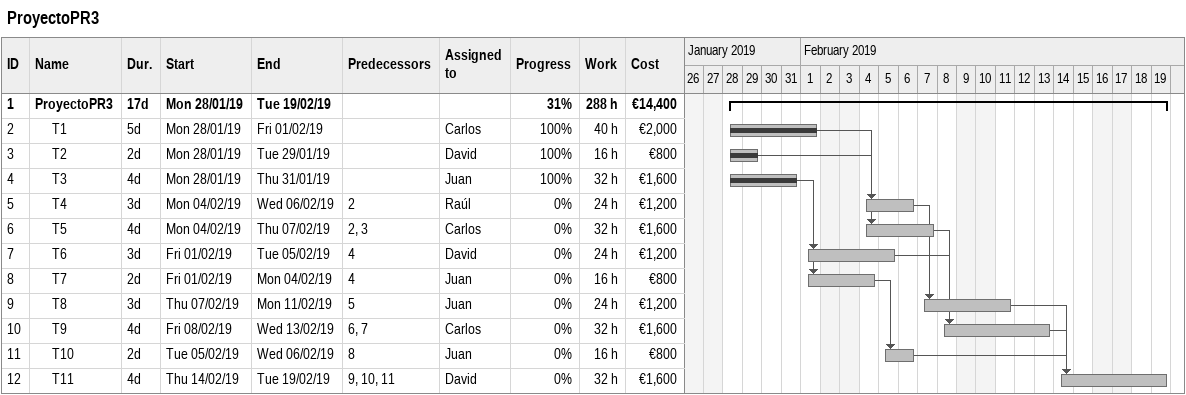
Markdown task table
ProyectoPR3

| ID | Level | Task | Duration | Start | Finish | Predecessors | Resources | % complete | Work (h) | Cost (€) |
|---|---|---|---|---|---|---|---|---|---|---|
| 1 | 1 | **ProyectoPR3** | 17d | 2019-01-28 | 2019-02-19 |  |  | 31 | 288 | 14400 |
| 2 | 2 | T1 | 5d | 2019-01-28 | 2019-02-01 |  | Carlos | 100 | 40 | 2000 |
| 3 | 2 | T2 | 2d | 2019-01-28 | 2019-01-29 |  | David | 100 | 16 | 800 |
| 4 | 2 | T3 | 4d | 2019-01-28 | 2019-01-31 |  | Juan | 100 | 32 | 1600 |
| 5 | 2 | T4 | 3d | 2019-02-04 | 2019-02-06 | 2 | Raúl | 0 | 24 | 1200 |
| 6 | 2 | T5 | 4d | 2019-02-04 | 2019-02-07 | 2, 3 | Carlos | 0 | 32 | 1600 |
| 7 | 2 | T6 | 3d | 2019-02-01 | 2019-02-05 | 4 | David | 0 | 24 | 1200 |
| 8 | 2 | T7 | 2d | 2019-02-01 | 2019-02-04 | 4 | Juan | 0 | 16 | 800 |
| 9 | 2 | T8 | 3d | 2019-02-07 | 2019-02-11 | 5 | Juan | 0 | 24 | 1200 |
| 10 | 2 | T9 | 4d | 2019-02-08 | 2019-02-13 | 6, 7 | Carlos | 0 | 32 | 1600 |
| 11 | 2 | T10 | 2d | 2019-02-05 | 2019-02-06 | 8 | Juan | 0 | 16 | 800 |
| 12 | 2 | T11 | 4d | 2019-02-14 | 2019-02-19 | 9, 10, 11 | David | 0 | 32 | 1600 |
